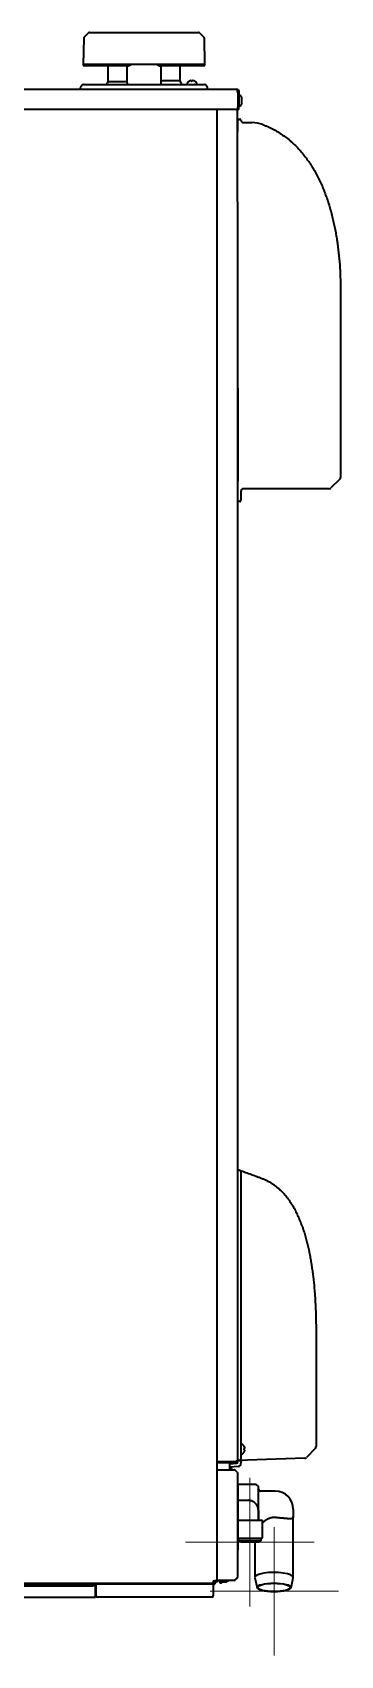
# Model space of a CAD drawing. Extents: x -760 to 4209, y 5795 to 10697.
# Drawn here: x 1361 to 1601, y 7954 to 9217 of the extents above; entities that cross this region are included whole.
import ezdxf

# ---------------------------------------------------------------- set-up
doc = ezdxf.new("R2010")
doc.units = 0
doc.header["$LTSCALE"] = 5
doc.layers.get('0').update_dxf_attribs({"linetype": 'CONTINUOUS', "lineweight": 0})
doc.layers.add('1', color=7, linetype='CONTINUOUS', true_color=0xffffff)

msp = doc.modelspace()

# ---------------------------------------------------------------- linework, layer by layer
at = {"color": 4}
for p, q in [((1530, 8092.1), (1530, 7992.1)), ((1480, 8042.1), (1580, 8042.1))]:
    msp.add_line(p, q, dxfattribs=at)
at = {"color": 6}
for p, q in [((1549, 8053.9), (1549, 7953.9)), ((1499, 8003.9), (1599, 8003.9))]:
    msp.add_line(p, q, dxfattribs=at)
at = {"layer": '1', "color": 7, "linetype": 'Continuous', "lineweight": 35}
for p, q in [((1400.7, 9212.6), (1400.3, 9192)), ((1404.5, 9216.7), (1401, 9213.3)), ((1405.2, 9217), (1490.1, 9217)), ((1494.3, 9213.3), (1490.8, 9216.7)), ((1494.9, 9192), (1494.6, 9212.6)), ((1494.9, 9192), (1400.3, 9192)), ((1400.3, 9192), (1400.3, 9192)), ((1434.8, 9191), (1401.3, 9191)), ((1419.5, 9191), (1419.5, 9178.8)), ((1419.5, 9191), (1419.5, 9178.8)), ((1493.9, 9191), (1460.5, 9191)), ((1475.7, 9179.5), (1475.7, 9191)), ((1475.7, 9179.5), (1475.7, 9191)), ((1494.9, 9192), (1494.9, 9192)), ((521.8, 9172.9), (1519.5, 9172.9)), ((1398.1, 9174.1), (1398.1, 9172.9)), ((1398.1, 9174.1), (1398.1, 9172.9)), ((1399.8, 9176.2), (1398.4, 9174.8)), ((1399.8, 9176.2), (1398.4, 9174.8)), ((1400.5, 9176.5), (1494.7, 9176.5)), ((1400.5, 9176.5), (1494.7, 9176.5)), ((1419.5, 9178.8), (1419.1, 9177.5)), ((1419.5, 9178.8), (1419.1, 9177.5)), ((1419.5, 9178.8), (1434.6, 9178.8)), ((1419.5, 9178.8), (1434.6, 9178.8)), ((1460.7, 9179.5), (1475.7, 9179.5)), ((1460.7, 9179.5), (1475.7, 9179.5)), ((1476.5, 9177.5), (1475.7, 9179.5)), ((1476.5, 9177.5), (1475.7, 9179.5)), ((1480.9, 9177.1), (1480.9, 9176.9)), ((1482.6, 9178.9), (1482.6, 9179)), ((1485, 9176.5), (1488.6, 9176.5)), ((1487.2, 9179), (1487.2, 9179)), ((1488.9, 9176.9), (1488.9, 9177.1)), ((1496.8, 9174.8), (1495.4, 9176.2)), ((1496.8, 9174.8), (1495.4, 9176.2)), ((1497.1, 9172.9), (1497.1, 9174.1)), ((1497.1, 9172.9), (1497.1, 9174.1)), ((1519.5, 9172.9), (1519.7, 9172.9)), ((1519.5, 9172.9), (1519.5, 9172.9)), ((1520.7, 9170.4), (1520.4, 9171.1)), ((1520.7, 9171.1), (1520.7, 9170.4)), ((1520.7, 9170.4), (1520.7, 9159.1)), ((1520.7, 9170.4), (1520.7, 9159.1)), ((1521.5, 9171.1), (1521.5, 9170.4)), ((1521.5, 9170.4), (1521.5, 9159.1)), ((1520.1, 9157.7), (1520.6, 8867.8)), ((1520.7, 9157.1), (1520.7, 9159.1)), ((1522.5, 9167.9), (1521.5, 9167.9)), ((1521.5, 9159.9), (1522.5, 9159.9)), ((1521.5, 9157.1), (1521.5, 9159.1)), ((1523.8, 9161.4), (1523.8, 9166.4)), ((1518.7, 9157.1), (1206.4, 9157.1)), ((1504.3, 9157.1), (1504.3, 8012)), ((1520.6, 9149.1), (1520.6, 9149.4)), ((1520.6, 9149.4), (1522.1, 9149.4)), ((1520.6, 9140.7), (1520.6, 9149.1)), ((1521.5, 9157.1), (1520.7, 9157.1)), ((1522.1, 9149.4), (1522.1, 9149.4)), ((1525.1, 9146.9), (1531.6, 9146.9)), ((1520.6, 9144.1), (1520.5, 9144.1)), ((1520.6, 9140), (1520.6, 9140.7)), ((1600.6, 9018.2), (1600.6, 8870.7)), ((1520.5, 8993.9), (1520.6, 8993.9)), ((1520.6, 8992.9), (1520.5, 8992.9)), ((1520.6, 8990.9), (1520.5, 8990.9)), ((1520.5, 8986.9), (1520.6, 8986.9)), ((1520.5, 8984.9), (1520.5, 8105.9)), ((1520.6, 8984.9), (1520.5, 8984.9)), ((1520.6, 8867.1), (1520.6, 8867.8)), ((1520.6, 8857.4), (1520.6, 8867.1)), ((1600, 8869.3), (1593.1, 8862.5)), ((1520.6, 8852.2), (1520.6, 8857.4)), ((1523.1, 8859.9), (1523.1, 8852.9)), ((1588.9, 8861.9), (1525.1, 8861.9)), ((1591.7, 8861.9), (1588.9, 8861.9)), ((1520.6, 8851.9), (1520.6, 8852.2)), ((1522.1, 8851.9), (1520.6, 8851.9)), ((1520.6, 8332.1), (1522.1, 8331.6)), ((1523.1, 8330.2), (1523.1, 8329.7)), ((1523.1, 8329.7), (1523.1, 8109.6)), ((1581.6, 8204.6), (1581.6, 8117.3)), ((1523.1, 8109.6), (1523.1, 8107.1)), ((1523.7, 8118.5), (1523.5, 8118.5)), ((1523.5, 8110.5), (1523.7, 8110.5)), ((1525.5, 8116.8), (1525.5, 8116.8)), ((1525.5, 8112.2), (1525.5, 8112.2)), ((1581, 8115.2), (1574.1, 8108)), ((1581.6, 8117.3), (1581.6, 8116.5)), ((1504.3, 8104.6), (1506.3, 8104.6)), ((1506.1, 8104.6), (1504.3, 8104.6)), ((1506.3, 8103.8), (1504.3, 8103.8)), ((1504.6, 8098.4), (1517.9, 8098.4)), ((1518, 8104.6), (1506.1, 8104.6)), ((1518, 8104.6), (1506.3, 8104.6)), ((1518, 8103.8), (1506.3, 8103.8)), ((1514.3, 8104.6), (1514.3, 8104.6)), ((1514.3, 8098.4), (1514.3, 8103.8)), ((1514.4, 8103.1), (1519.6, 8103.5)), ((1520.8, 8101.1), (1514.4, 8100.6)), ((1515.7, 8104.6), (1515.7, 8104.6)), ((1517.7, 8104.6), (1517.7, 8104.6)), ((1518, 8104.6), (1518.7, 8104.9)), ((1518.7, 8104.6), (1518, 8104.6)), ((1518.7, 8103.8), (1518, 8103.8)), ((1520.2, 8096.5), (1518.6, 8098.1)), ((1520.2, 8096.5), (1520.3, 8096.4)), ((1520.5, 8105.9), (1520.5, 8105.6)), ((1520.5, 8105.8), (1520.5, 8105.9)), ((1572.7, 8107.4), (1520.6, 8105.6)), ((1520.6, 8104.5), (1520.6, 8105.6)), ((1523.1, 8104.7), (1523.1, 8103.6)), ((1572.8, 8107.4), (1572.7, 8107.4)), ((1520.3, 8096.4), (1520.3, 8014.8)), ((1534.3, 8086.9), (1520.5, 8086.9)), ((1520.6, 8086.7), (1520.6, 8086.2)), ((1520.6, 8086.2), (1520.6, 8080.7)), ((1536.8, 8059.4), (1536.8, 8084.4)), ((1520.6, 8080.7), (1520.6, 8078.2)), ((1520.6, 8078.2), (1520.6, 8068.7)), ((1521.7, 8074.7), (1528.6, 8074.7)), ((1549.8, 8081.9), (1538.3, 8081.9)), ((1520.3, 8068.7), (1520.6, 8068.7)), ((1520.3, 8066.2), (1520.6, 8066.2)), ((1520.6, 8068.7), (1520.6, 8066.2)), ((1520.6, 8066.2), (1520.6, 8056.7)), ((1521.2, 8059.3), (1520.6, 8058.7)), ((1521.2, 8059.3), (1539.8, 8059.3)), ((1536.6, 8066.7), (1536.6, 8059.8)), ((1539.8, 8045.6), (1539.8, 8059.3)), ((1563.8, 8067.9), (1563.8, 8062)), ((1563.8, 8014.7), (1563.8, 8062)), ((1520.6, 8057), (1520.6, 8045.2)), ((1520.6, 8045.2), (1520.3, 8045.2)), ((1539.3, 8045.1), (1520.6, 8045.1)), ((1520.6, 8045.1), (1520.6, 8042.7)), ((1520.6, 8045.1), (1520.6, 8045.1)), ((1520.6, 8042.9), (1523, 8042.9)), ((1520.6, 8042.7), (1520.6, 8036.7)), ((1520.6, 8036.7), (1520.6, 8036.2)), ((1529.8, 8044.6), (1520.8, 8044.6)), ((1520.8, 8044.6), (1520.8, 8043.1)), ((1520.8, 8043.1), (1538.8, 8043.1)), ((1521.3, 8045.1), (1521.3, 8044.6)), ((1523, 8043.1), (1523, 8042.1)), ((1536.6, 8042.1), (1523, 8042.1)), ((1538.8, 8044.6), (1529.8, 8044.6)), ((1533.8, 8042.1), (1533.8, 8014.7)), ((1536.6, 8042.1), (1536.6, 8043.1)), ((1538.3, 8044.6), (1538.3, 8045.1)), ((1538.8, 8043.1), (1538.8, 8044.6)), ((521.7, 8010.2), (1501.4, 8010.2)), ((1501.7, 8009.4), (613.9, 8009.4)), ((613.9, 8008.2), (1407.9, 8008.2)), ((1409.9, 8008.2), (1407.9, 8008.2)), ((1409.9, 8009.4), (1409.9, 8008.2)), ((1409.9, 8008.2), (1409.9, 8007.2)), ((1410.5, 8000.4), (1410.5, 8009.4)), ((1501.4, 8012), (1501.4, 8010.2)), ((1501.4, 8012), (1502.5, 8012)), ((1501.7, 8010.2), (1501.4, 8010.2)), ((1501.5, 8009.4), (1501.5, 8000.4)), ((1504.3, 8012), (1502.5, 8012)), ((1502.7, 8011.2), (1502.7, 8012)), ((1503.5, 8011.2), (1503.5, 8012)), ((1503.5, 8011.4), (1504.9, 8011.4)), ((1504.3, 8012), (1505.3, 8012)), ((1517.9, 8012.4), (1504.6, 8012.4)), ((1504.9, 8011.4), (1504.9, 8012)), ((1512.3, 8012), (1505.3, 8012)), ((1506.9, 8010.6), (1506.9, 8012)), ((1507, 8010.5), (1507.8, 8010.5)), ((1508.3, 8011.2), (1511.8, 8011.2)), ((1511.8, 8011.2), (1512.6, 8012)), ((1512.6, 8012), (1512.6, 8012)), ((1518.6, 8012.7), (1520, 8014.1)), ((1533.9, 8014.4), (1535.6, 8006.7)), ((1562.1, 8006.7), (1563.8, 8014.4)), ((613.9, 7999.4), (1409.9, 7999.4)), ((1409.9, 8001.6), (1409.9, 8007.2)), ((1409.9, 7999.4), (1409.9, 8001.6)), ((1414.5, 7999.4), (1411.5, 7999.4)), ((1497.5, 7999.4), (1414.5, 7999.4)), ((1500.5, 7999.4), (1497.5, 7999.4))]:
    msp.add_line(p, q, dxfattribs=at)
for centre, radius, start, end in [((1401.7, 9212.6), 1, 134.5, 179), ((1405.2, 9216), 1, 90, 134.5), ((1490.1, 9216), 1, 45.5, 90), ((1493.6, 9212.6), 1, 1, 45.5), ((1401.3, 9192), 1, 181, 270), ((1493.9, 9192), 1, 270, 359), ((1399.1, 9174.1), 1, 135, 180), ((1399.1, 9174.1), 1, 135, 180), ((1400.5, 9175.5), 1, 90, 135), ((1400.5, 9175.5), 1, 90, 135), ((1417.7, 9178), 1.5, 270, 340), ((1417.7, 9178), 1.5, 270, 340), ((1477.9, 9178), 1.5, 200, 270), ((1477.9, 9178), 1.5, 200, 270), ((1481.3, 9177.1), 0.4, 150.1988, 180.5), ((1481.3, 9176.9), 0.4, 180.5, 247.1338), ((1485.2, 9174.9), 4.8, 122.0837, 150.1988), ((1485, 9175.2), 3.78, 90.5035, 98.1041), ((1485, 9175.2), 3.78, 82.8959, 90.4965), ((1487.2, 9175.9), 0.6, 90.5, 104.5428), ((1484.8, 9174.9), 4.8, 30.8012, 58.9186), ((1488.5, 9176.9), 0.4, 270.5, 0.5), ((1488.5, 9177.1), 0.4, 0.5, 30.8012), ((1494.7, 9175.5), 1, 45, 90), ((1494.7, 9175.5), 1, 45, 90), ((1496.1, 9174.1), 1, 0, 45), ((1496.1, 9174.1), 1, 0, 45), ((1518.7, 9159.1), 2, 270, 0), ((1522.5, 9166.9), 1, 30, 90), ((1522.5, 9160.9), 1, 270, 330), ((1517.3, 9163.9), 7, 20.8372, 30), ((1517.3, 9163.9), 7, 330, 339.1628), ((1522.1, 9148.4), 1, 9.5941, 90), ((1525.1, 9148.9), 2, 189.5941, 270), ((1531.6, 9122.9), 24, 69.2123, 90), ((1598.6, 8870.7), 2, 315, 0), ((1525.1, 8859.9), 2, 90, 180), ((1591.7, 8863.9), 2, 270, 315), ((1522.1, 8852.9), 1, 270, 0), ((1521.6, 8330.2), 1.5, 0, 69.934), ((1523.5, 8118.1), 0.4, 90, 180), ((1523.5, 8110.9), 0.4, 180, 270), ((1523.7, 8118.1), 0.4, 59.6988, 90), ((1523.7, 8110.9), 0.4, 270, 300.3012), ((1521.4, 8114.3), 4.8, 31.5837, 59.6988), ((1521.4, 8114.7), 4.8, 300.3012, 328.4186), ((1521.8, 8114.5), 3.78, 0.0035, 7.6041), ((1521.8, 8114.5), 3.78, 352.3959, 359.9965), ((1579.6, 8116.5), 2, 316, 0), ((1504.6, 8098.2), 0.25, 90, 180), ((1517.9, 8097.4), 1, 45, 90), ((1519.6, 8104.5), 1, 275, 0), ((1520.6, 8103.6), 2.5, 275, 0), ((1524.1, 8104.7), 1, 92, 180), ((1572.7, 8109.4), 2, 272, 316), ((1520.1, 8086.7), 0.5, 0, 59.9991), ((1534.3, 8084.4), 2.5, 0, 90), ((1520.1, 8080.7), 0.5, 300.0009, 0), ((1520.1, 8078.2), 0.5, 0, 59.9991), ((1521.7, 8075.2), 0.5, 180, 270), ((1538.3, 8083.4), 1.5, 180, 270), ((1549.8, 8067.9), 14, 0, 90), ((1520.1, 8068.7), 0.5, 300.0009, 0), ((1520.1, 8066.2), 0.5, 0, 59.9991), ((1537.1, 8059.8), 0.5, 180, 270), ((1520.1, 8045.2), 0.5, 300.0009, 0), ((1520.1, 8042.7), 0.5, 0, 59.9991), ((1520.1, 8036.2), 0.5, 300.0009, 0), ((1539.3, 8045.6), 0.5, 270, 0), ((1500.5, 8012.5), 2, 298.3605, 345.8281), ((1501.7, 8011.2), 1, 270, 0), ((1501.7, 8011.2), 1.8, 270, 0), ((1504.6, 8012.7), 0.25, 180, 270), ((1507, 8010.6), 0.1, 180, 270), ((1507.8, 8010.7), 0.25, 270, 336.1079), ((1493.8, 8016.9), 15.6, 336.1079, 338.576), ((1512.3, 8014), 2, 270, 306.8705), ((1517.9, 8013.4), 1, 270, 315), ((1409.7, 7999.6), 1, 23.5782, 76.5236), ((1411.5, 8000.4), 1, 180, 270), ((1500.5, 8000.4), 1, 270, 0)]:
    msp.add_arc(centre, radius, start, end, dxfattribs=at)
for centre, major_axis, ratio, start_param, end_param in [((1493.8, 8012.6), (14.7, 0), 0.5, 6.105911, 6.20575), ((1548.8, 8014.7), (15, 0), 0.258819, 0, 3.200203), ((1548.8, 8014.7), (15, 0), 0.258819, 6.224477, 6.283185)]:
    msp.add_ellipse(centre, major_axis=major_axis, ratio=ratio, start_param=start_param, end_param=end_param, dxfattribs=at)
for major_axis in [(13.2, 0), (-12.5, 0)]:
    msp.add_ellipse((1548.8, 8006.9), major_axis=major_axis, ratio=0.258819, dxfattribs=at)
for points, degree in [([(1434.7, 9176.5), (1434.4, 9191)], 1), ([(1460.8, 9191), (1460.6, 9176.5)], 1), ([(1483.9, 9179.5), (1483.9, 9179.5), (1483.8, 9179.4), (1483.6, 9179.4), (1483.4, 9179.3), (1483.3, 9179.3), (1483.1, 9179.2), (1483, 9179.1), (1482.8, 9179), (1482.7, 9179), (1482.6, 9178.9)], 3), ([(1484.4, 9179.5), (1484.4, 9179.5), (1484.4, 9179.5), (1484.3, 9179.5), (1484.2, 9179.5), (1484.1, 9179.5), (1484.1, 9179.5), (1484, 9179.5), (1484, 9179.5), (1483.9, 9179.5)], 3), ([(1485.4, 9179.5), (1485.4, 9179.5), (1485.4, 9179.5), (1485.4, 9179.4), (1485.4, 9179.4), (1485.4, 9179.3), (1485.4, 9179.2), (1485.4, 9179.1), (1485.4, 9179.1), (1485.4, 9179), (1485.4, 9179)], 3), ([(1485.9, 9179.5), (1485.9, 9179.5), (1485.8, 9179.5), (1485.8, 9179.5), (1485.7, 9179.5), (1485.6, 9179.5), (1485.6, 9179.5), (1485.5, 9179.5), (1485.4, 9179.5), (1485.4, 9179.5)], 3), ([(1526.1, 8115.5), (1526, 8115.5), (1526, 8115.6), (1526, 8115.8), (1525.9, 8115.9), (1525.8, 8116.1), (1525.8, 8116.2), (1525.7, 8116.4), (1525.6, 8116.6), (1525.5, 8116.7), (1525.5, 8116.8)], 3), ([(1526.1, 8114), (1526, 8114), (1526, 8114), (1526, 8114), (1525.9, 8114), (1525.8, 8114), (1525.8, 8114), (1525.7, 8114), (1525.6, 8114), (1525.5, 8114), (1525.5, 8114)], 3), ([(1526.1, 8115), (1526.1, 8115), (1526.1, 8115), (1526.1, 8115.1), (1526.1, 8115.2), (1526.1, 8115.2), (1526.1, 8115.3), (1526.1, 8115.4), (1526.1, 8115.4), (1526.1, 8115.5)], 3), ([(1526.1, 8113.5), (1526.1, 8113.5), (1526.1, 8113.5), (1526.1, 8113.6), (1526.1, 8113.7), (1526.1, 8113.8), (1526.1, 8113.8), (1526.1, 8113.9), (1526.1, 8113.9), (1526.1, 8114)], 3), ([(1516.6, 8098.4), (1515.5, 8099.4), (1514.3, 8100.5)], 2), ([(1520.5, 8105.5), (1520.5, 8105.5), (1520.5, 8105.6), (1520.5, 8105.6)], 3)]:
    msp.add_open_spline(points, degree=degree, dxfattribs=at)
for points, knots in [([(1434.8, 9191), (1434.8, 9191), (1434.8, 9191), (1434.8, 9191), (1434.8, 9191), (1434.8, 9191), (1434.9, 9191), (1434.9, 9191), (1434.9, 9191), (1434.9, 9191), (1434.9, 9191), (1434.9, 9191), (1434.9, 9191), (1435, 9191), (1435, 9191), (1435, 9191), (1435, 9191), (1435, 9191), (1435, 9191), (1435.1, 9191), (1435.1, 9191), (1435.1, 9191), (1435.1, 9191), (1435.1, 9191), (1435.2, 9191.1), (1435.2, 9191.1), (1435.2, 9191.1), (1435.2, 9191.1), (1435.2, 9191.1), (1435.3, 9191.1), (1435.3, 9191.1), (1435.3, 9191.1), (1435.3, 9191.1), (1435.3, 9191.1), (1435.4, 9191.1), (1435.4, 9191.1), (1435.4, 9191.1), (1435.4, 9191.1), (1435.4, 9191.1), (1435.5, 9191.1), (1435.5, 9191.1), (1435.5, 9191.1), (1435.5, 9191.2), (1435.6, 9191.2), (1435.6, 9191.2), (1435.6, 9191.2), (1435.6, 9191.2), (1435.6, 9191.2), (1435.7, 9191.2), (1435.7, 9191.2), (1435.7, 9191.2), (1435.7, 9191.2), (1435.8, 9191.2), (1435.8, 9191.3), (1435.8, 9191.3), (1435.8, 9191.3), (1435.9, 9191.3), (1435.9, 9191.3), (1435.9, 9191.3), (1436, 9191.3), (1436, 9191.3), (1436, 9191.3), (1436, 9191.3), (1436.1, 9191.4), (1436.1, 9191.4), (1436.1, 9191.4), (1436.2, 9191.4), (1436.2, 9191.4), (1436.2, 9191.4), (1436.3, 9191.4), (1436.3, 9191.5), (1436.4, 9191.5), (1436.4, 9191.5), (1436.4, 9191.5), (1436.5, 9191.5), (1436.5, 9191.5), (1436.6, 9191.6), (1436.6, 9191.6), (1436.7, 9191.6), (1436.7, 9191.6), (1436.8, 9191.6), (1436.8, 9191.7), (1436.9, 9191.7), (1436.9, 9191.7), (1437, 9191.7), (1437, 9191.8), (1437.1, 9191.8), (1437.1, 9191.8), (1437.2, 9191.8), (1437.2, 9191.9), (1437.3, 9191.9), (1437.4, 9191.9), (1437.4, 9191.9), (1437.5, 9192), (1437.5, 9192), (1437.6, 9192)], [0, 0, 0, 0, 0.00651, 0.01307, 0.019681, 0.026343, 0.033056, 0.03982, 0.046635, 0.053501, 0.060419, 0.067389, 0.07441, 0.081484, 0.088609, 0.095787, 0.103017, 0.1103, 0.117636, 0.125024, 0.132465, 0.139959, 0.147506, 0.155106, 0.16276, 0.170467, 0.178228, 0.186042, 0.193911, 0.201833, 0.209809, 0.217839, 0.225924, 0.234062, 0.242255, 0.250503, 0.258805, 0.267162, 0.275573, 0.28404, 0.292561, 0.301137, 0.309768, 0.318455, 0.327197, 0.335993, 0.344846, 0.353753, 0.362716, 0.371735, 0.38081, 0.38994, 0.399125, 0.408367, 0.417664, 0.42659, 0.435804, 0.445304, 0.455092, 0.465168, 0.475531, 0.486183, 0.497122, 0.50835, 0.519867, 0.531672, 0.543766, 0.556149, 0.568821, 0.581782, 0.595033, 0.608573, 0.622403, 0.636523, 0.650932, 0.665631, 0.68062, 0.695899, 0.711469, 0.727328, 0.743477, 0.759916, 0.776646, 0.793665, 0.810975, 0.828574, 0.846463, 0.864642, 0.883111, 0.90187, 0.920918, 0.940255, 0.959881, 0.979796, 1, 1, 1, 1]), ([(1437.6, 9192), (1437.5, 9192), (1437.5, 9192), (1437.5, 9192), (1437.5, 9191.9), (1437.4, 9191.9), (1437.4, 9191.9), (1437.4, 9191.9), (1437.4, 9191.9), (1437.3, 9191.9), (1437.3, 9191.8), (1437.3, 9191.8), (1437.2, 9191.8), (1437.2, 9191.8), (1437.2, 9191.8), (1437.2, 9191.8), (1437.1, 9191.7), (1437.1, 9191.7), (1437.1, 9191.7), (1437.1, 9191.7), (1437, 9191.7), (1437, 9191.7), (1437, 9191.7), (1437, 9191.6), (1436.9, 9191.6), (1436.9, 9191.6), (1436.9, 9191.6), (1436.9, 9191.6), (1436.8, 9191.6), (1436.8, 9191.6), (1436.8, 9191.5), (1436.8, 9191.5), (1436.7, 9191.5), (1436.7, 9191.5), (1436.7, 9191.5), (1436.7, 9191.5), (1436.6, 9191.5), (1436.6, 9191.5), (1436.6, 9191.4), (1436.6, 9191.4), (1436.6, 9191.4), (1436.5, 9191.4), (1436.5, 9191.4), (1436.5, 9191.4), (1436.5, 9191.4), (1436.5, 9191.4), (1436.4, 9191.3), (1436.4, 9191.3), (1436.4, 9191.3), (1436.4, 9191.3), (1436.4, 9191.3), (1436.3, 9191.3), (1436.3, 9191.3), (1436.3, 9191.3), (1436.3, 9191.3), (1436.3, 9191.3), (1436.2, 9191.2), (1436.2, 9191.2), (1436.2, 9191.2), (1436.2, 9191.2), (1436.2, 9191.2), (1436.2, 9191.2), (1436.1, 9191.2), (1436.1, 9191.2), (1436.1, 9191.2), (1436.1, 9191.2), (1436.1, 9191.2), (1436.1, 9191.1), (1436, 9191.1), (1436, 9191.1), (1436, 9191.1), (1436, 9191.1), (1436, 9191.1), (1436, 9191.1), (1435.9, 9191.1), (1435.9, 9191.1), (1435.9, 9191), (1435.8, 9191), (1435.6, 9190.9), (1435.5, 9190.9), (1435.4, 9190.9), (1435.4, 9190.8), (1435.4, 9190.8), (1435.3, 9190.8), (1435.3, 9190.8), (1435.3, 9190.8), (1435.2, 9190.8), (1435.2, 9190.8), (1435.2, 9190.8), (1435.2, 9190.8), (1435.1, 9190.8), (1435.1, 9190.8), (1435.1, 9190.8), (1435, 9190.8), (1435, 9190.8), (1435, 9190.8), (1435, 9190.8)], [0, 0, 0, 0, 0.009824, 0.019593, 0.029307, 0.038966, 0.04857, 0.058119, 0.067613, 0.077053, 0.086437, 0.095767, 0.105042, 0.114262, 0.123427, 0.132537, 0.141593, 0.150594, 0.15954, 0.168431, 0.177267, 0.186049, 0.194776, 0.203448, 0.212066, 0.220629, 0.229137, 0.237591, 0.24599, 0.254335, 0.262624, 0.27086, 0.27904, 0.287167, 0.295238, 0.303256, 0.311218, 0.319127, 0.326981, 0.33478, 0.342525, 0.350216, 0.357852, 0.365434, 0.372962, 0.380435, 0.387854, 0.395219, 0.40253, 0.409787, 0.416989, 0.424137, 0.431232, 0.438272, 0.445258, 0.45219, 0.459068, 0.465892, 0.472662, 0.479379, 0.486041, 0.49265, 0.499205, 0.505706, 0.512153, 0.518547, 0.524887, 0.531174, 0.537407, 0.543586, 0.549712, 0.555785, 0.561804, 0.56777, 0.573683, 0.579542, 0.585348, 0.641474, 0.6948, 0.745383, 0.793286, 0.807889, 0.822363, 0.836709, 0.85093, 0.865031, 0.879012, 0.892877, 0.90663, 0.920272, 0.933808, 0.94724, 0.960572, 0.973807, 0.986949, 1, 1, 1, 1]), ([(1460.3, 9190.8), (1460.3, 9190.8), (1460.2, 9190.8), (1460.2, 9190.8), (1460.2, 9190.8), (1460.2, 9190.8), (1460.2, 9190.8), (1460.2, 9190.8), (1460.2, 9190.8), (1460.2, 9190.8), (1460.1, 9190.8), (1460.1, 9190.8), (1460.1, 9190.8), (1460.1, 9190.8), (1460.1, 9190.8), (1460.1, 9190.8), (1460.1, 9190.8), (1460, 9190.8), (1460, 9190.8), (1460, 9190.8), (1460, 9190.8), (1460, 9190.8), (1460, 9190.8), (1460, 9190.8), (1459.9, 9190.8), (1459.9, 9190.8), (1459.9, 9190.8), (1459.9, 9190.8), (1459.9, 9190.8), (1459.9, 9190.8), (1459.8, 9190.9), (1459.7, 9190.9), (1459.6, 9190.9), (1459.5, 9191), (1459.4, 9191.1), (1459.2, 9191.1), (1459.1, 9191.2), (1459, 9191.2), (1458.9, 9191.3), (1458.8, 9191.4), (1458.7, 9191.4), (1458.6, 9191.5), (1458.6, 9191.5), (1458.5, 9191.5), (1458.5, 9191.5), (1458.4, 9191.6), (1458.4, 9191.6), (1458.3, 9191.6), (1458.3, 9191.7), (1458.2, 9191.7), (1458.2, 9191.7), (1458.1, 9191.8), (1458.1, 9191.8), (1458, 9191.8), (1457.9, 9191.8), (1457.9, 9191.9), (1457.8, 9191.9), (1457.8, 9191.9), (1457.7, 9192), (1457.7, 9192)], [0, 0, 0, 0, 0.006738, 0.013499, 0.020284, 0.027094, 0.033929, 0.04079, 0.047676, 0.05459, 0.06153, 0.068497, 0.075493, 0.082517, 0.089569, 0.096651, 0.103762, 0.110903, 0.118075, 0.125278, 0.132512, 0.139777, 0.147075, 0.154405, 0.161768, 0.169164, 0.176594, 0.184057, 0.191555, 0.199088, 0.206656, 0.254567, 0.305162, 0.358506, 0.414655, 0.457585, 0.501321, 0.545878, 0.578226, 0.612681, 0.649245, 0.687919, 0.704392, 0.721099, 0.738041, 0.755219, 0.772632, 0.79028, 0.808165, 0.826285, 0.844641, 0.863233, 0.882062, 0.901126, 0.920428, 0.939966, 0.95974, 0.979752, 1, 1, 1, 1]), ([(1457.7, 9192), (1457.7, 9192), (1457.7, 9192), (1457.8, 9192), (1457.8, 9191.9), (1457.9, 9191.9), (1457.9, 9191.9), (1457.9, 9191.9), (1458, 9191.9), (1458, 9191.9), (1458, 9191.8), (1458.1, 9191.8), (1458.1, 9191.8), (1458.1, 9191.8), (1458.2, 9191.8), (1458.2, 9191.8), (1458.2, 9191.8), (1458.3, 9191.7), (1458.3, 9191.7), (1458.3, 9191.7), (1458.4, 9191.7), (1458.4, 9191.7), (1458.4, 9191.7), (1458.4, 9191.7), (1458.5, 9191.7), (1458.5, 9191.6), (1458.5, 9191.6), (1458.6, 9191.6), (1458.6, 9191.6), (1458.6, 9191.6), (1458.6, 9191.6), (1458.7, 9191.6), (1458.7, 9191.6), (1458.7, 9191.5), (1458.7, 9191.5), (1458.8, 9191.5), (1458.8, 9191.5), (1458.8, 9191.5), (1458.9, 9191.5), (1458.9, 9191.5), (1458.9, 9191.5), (1458.9, 9191.5), (1458.9, 9191.5), (1459, 9191.4), (1459, 9191.4), (1459, 9191.4), (1459, 9191.4), (1459.1, 9191.4), (1459.1, 9191.4), (1459.1, 9191.4), (1459.1, 9191.4), (1459.1, 9191.4), (1459.2, 9191.4), (1459.2, 9191.4), (1459.2, 9191.3), (1459.2, 9191.3), (1459.3, 9191.3), (1459.3, 9191.3), (1459.3, 9191.3), (1459.3, 9191.3), (1459.3, 9191.3), (1459.3, 9191.3), (1459.4, 9191.3), (1459.4, 9191.3), (1459.4, 9191.3), (1459.4, 9191.3), (1459.4, 9191.3), (1459.5, 9191.3), (1459.5, 9191.2), (1459.6, 9191.2), (1459.6, 9191.2), (1459.7, 9191.2), (1459.7, 9191.2), (1459.7, 9191.2), (1459.8, 9191.1), (1459.8, 9191.1), (1459.9, 9191.1), (1459.9, 9191.1), (1460, 9191.1), (1460, 9191.1), (1460, 9191.1), (1460.1, 9191.1), (1460.1, 9191), (1460.2, 9191), (1460.2, 9191), (1460.2, 9191), (1460.3, 9191), (1460.3, 9191), (1460.3, 9191), (1460.4, 9191), (1460.4, 9191), (1460.4, 9191), (1460.4, 9191), (1460.5, 9191), (1460.5, 9191)], [0, 0, 0, 0, 0.011672, 0.023259, 0.03476, 0.046176, 0.057505, 0.068749, 0.079908, 0.09098, 0.101967, 0.112867, 0.123682, 0.134411, 0.145054, 0.155611, 0.166082, 0.176467, 0.186766, 0.196979, 0.207106, 0.217146, 0.227101, 0.23697, 0.246752, 0.256449, 0.266059, 0.275583, 0.285021, 0.294373, 0.303639, 0.312819, 0.321912, 0.33092, 0.339841, 0.348677, 0.357426, 0.36609, 0.374667, 0.383158, 0.391564, 0.399883, 0.408116, 0.416263, 0.424325, 0.4323, 0.44019, 0.447994, 0.455712, 0.463344, 0.47089, 0.478351, 0.485726, 0.493015, 0.500218, 0.507336, 0.514368, 0.521315, 0.528176, 0.534951, 0.541641, 0.548246, 0.554765, 0.561199, 0.567547, 0.573811, 0.579988, 0.586081, 0.604999, 0.623671, 0.642098, 0.660281, 0.67822, 0.695916, 0.713369, 0.73058, 0.74755, 0.76428, 0.780769, 0.79702, 0.813033, 0.828809, 0.844349, 0.859653, 0.874723, 0.88956, 0.904165, 0.918538, 0.932682, 0.946598, 0.960286, 0.973748, 0.986986, 1, 1, 1, 1]), ([(1484.4, 9178.9), (1484.4, 9179.1), (1484.4, 9179.2), (1484.4, 9179.3), (1484.4, 9179.4), (1484.4, 9179.4), (1484.4, 9179.5), (1484.4, 9179.5)], [0, 0, 0, 0, 0.5, 0.5, 0.75, 0.75, 1, 1, 1, 1]), ([(1487.2, 9179), (1487, 9179.1), (1486.8, 9179.2), (1486.5, 9179.3), (1486.4, 9179.4), (1486.2, 9179.4), (1486, 9179.5), (1485.9, 9179.5)], [0, 0, 0, 0, 0.5, 0.5, 0.75, 0.75, 1, 1, 1, 1]), ([(1519.5, 9172.9), (1519.6, 9172.9), (1519.7, 9172.8), (1519.8, 9172.6), (1519.9, 9172.5), (1520, 9172.2), (1520.1, 9172), (1520.2, 9171.5), (1520.3, 9171.3), (1520.4, 9171.1)], [0, 0, 0, 0, 0.25, 0.25, 0.5, 0.5, 0.75, 0.75, 1, 1, 1, 1]), ([(1519.7, 9172.9), (1519.7, 9172.9), (1519.7, 9172.9), (1519.8, 9172.9), (1519.8, 9172.9), (1519.8, 9172.9), (1519.8, 9172.9), (1519.8, 9172.9), (1519.8, 9172.9), (1519.8, 9172.9), (1519.8, 9172.9), (1519.8, 9172.9), (1519.9, 9172.9), (1519.9, 9172.9), (1519.9, 9172.9), (1519.9, 9172.9), (1519.9, 9172.9)], [0, 0, 0, 0, 0.073473, 0.146486, 0.219075, 0.291275, 0.363122, 0.434652, 0.505902, 0.57691, 0.647713, 0.71835, 0.788858, 0.859277, 0.929644, 1, 1, 1, 1]), ([(1519.8, 9172.1), (1519.9, 9172.1), (1520.1, 9172.1), (1520.3, 9171.9), (1520.4, 9171.9), (1520.6, 9171.7), (1520.6, 9171.6), (1520.7, 9171.3), (1520.7, 9171.2), (1520.7, 9171.1)], [0, 0, 0, 0, 0.25, 0.25, 0.5, 0.5, 0.75, 0.75, 1, 1, 1, 1]), ([(1519.9, 9172.9), (1520, 9172.9), (1520.1, 9172.9), (1520.3, 9172.8), (1520.4, 9172.8), (1520.6, 9172.7), (1520.7, 9172.6), (1520.9, 9172.5), (1521, 9172.4), (1521.1, 9172.2), (1521.2, 9172.1), (1521.3, 9172), (1521.4, 9171.9), (1521.5, 9171.7), (1521.5, 9171.5), (1521.5, 9171.3), (1521.5, 9171.2), (1521.5, 9171.1)], [0, 0, 0, 0, 0.125, 0.125, 0.25, 0.25, 0.375, 0.375, 0.5, 0.5, 0.625, 0.625, 0.75, 0.75, 0.875, 0.875, 1, 1, 1, 1]), ([(1540.1, 9145.3), (1540.5, 9145.2), (1540.8, 9145.1), (1541.6, 9144.8), (1541.9, 9144.6), (1542.5, 9144.4), (1542.7, 9144.3), (1543, 9144.2), (1543.4, 9144), (1543.7, 9143.9), (1544.1, 9143.7), (1544.3, 9143.6), (1545.2, 9143.2), (1545.9, 9142.9), (1547.3, 9142.2), (1547.9, 9141.8), (1550, 9140.7), (1551.3, 9139.9), (1554, 9138.3), (1555.2, 9137.4), (1557.7, 9135.6), (1559, 9134.7), (1560.8, 9133.2), (1561.4, 9132.7), (1562.3, 9131.9), (1562.6, 9131.7), (1563, 9131.3), (1563.1, 9131.1), (1563.4, 9130.9), (1564.7, 9129.7), (1566, 9128.5), (1568.1, 9126.2), (1569.1, 9125.1), (1571.2, 9122.7), (1572.1, 9121.5), (1574, 9119), (1574.9, 9117.8), (1576.3, 9115.8), (1576.9, 9114.9), (1577.6, 9113.7), (1578, 9113.2), (1578.2, 9112.9), (1578.3, 9112.7), (1579.2, 9111.2), (1580, 9109.9), (1581.5, 9107.2), (1582.2, 9105.8), (1583.7, 9103), (1584.3, 9101.6), (1585.6, 9098.8), (1586.3, 9097.4), (1587.2, 9095.2), (1587.6, 9094.1), (1588, 9093), (1588.3, 9092.3), (1588.4, 9091.9), (1589.1, 9090.1), (1589.7, 9088.6), (1590.7, 9085.7), (1591.1, 9084.2), (1592.1, 9081.2), (1592.5, 9079.8), (1593.3, 9076.8), (1593.7, 9075.3), (1594.5, 9072.2), (1594.8, 9070.7), (1595.5, 9067.7), (1596.2, 9064.7), (1597, 9060.1), (1597.5, 9057), (1597.8, 9055.1), (1597.9, 9054.7), (1598, 9053.9), (1598.1, 9053.5), (1598.2, 9052.4), (1598.3, 9051.6), (1598.6, 9049.3), (1599, 9046.2), (1599.3, 9043.1), (1599.6, 9040), (1599.8, 9038.5), (1600, 9035.4), (1600.1, 9033.8), (1600.3, 9030.7), (1600.3, 9029.1), (1600.4, 9026), (1600.5, 9024.5), (1600.5, 9021.4), (1600.6, 9019.8), (1600.6, 9018.2)], [0, 0, 0, 0, 0.007812, 0.007812, 0.015625, 0.015625, 0.019531, 0.019531, 0.023438, 0.027344, 0.027344, 0.03125, 0.03125, 0.046875, 0.046875, 0.0625, 0.0625, 0.09375, 0.09375, 0.125, 0.125, 0.15625, 0.15625, 0.171875, 0.171875, 0.179687, 0.179687, 0.183594, 0.183594, 0.1875, 0.21875, 0.21875, 0.25, 0.25, 0.28125, 0.28125, 0.3125, 0.3125, 0.328125, 0.335937, 0.339844, 0.339844, 0.34375, 0.34375, 0.375, 0.375, 0.40625, 0.40625, 0.4375, 0.4375, 0.46875, 0.46875, 0.484375, 0.492187, 0.492187, 0.5, 0.5, 0.53125, 0.53125, 0.5625, 0.5625, 0.59375, 0.59375, 0.625, 0.625, 0.65625, 0.65625, 0.6875, 0.71875, 0.75, 0.75, 0.757813, 0.757813, 0.765625, 0.765625, 0.78125, 0.78125, 0.8125, 0.84375, 0.84375, 0.875, 0.875, 0.90625, 0.90625, 0.9375, 0.9375, 0.96875, 0.96875, 1, 1, 1, 1]), ([(1522.1, 8331.6), (1525.2, 8330.5), (1529.8, 8328.8), (1534.5, 8327.1), (1536.2, 8326.4), (1536.4, 8326.3), (1536.7, 8326.3), (1536.7, 8326.2), (1536.8, 8326.2), (1536.9, 8326.2), (1537.1, 8326.1), (1537.6, 8325.9), (1538, 8325.8), (1538.7, 8325.5), (1539.1, 8325.4), (1539.9, 8325.1), (1540.3, 8324.9), (1540.7, 8324.8)], [0, 0, 0, 0, 0.5, 0.75, 0.75, 0.78125, 0.78125, 0.789063, 0.789063, 0.796875, 0.8125, 0.8125, 0.875, 0.875, 0.9375, 0.9375, 1, 1, 1, 1]), ([(1540.7, 8324.8), (1542, 8324.2), (1543.2, 8323.6), (1545.1, 8322.6), (1545.7, 8322.3), (1546.4, 8321.8), (1546.6, 8321.7), (1546.9, 8321.5), (1547.3, 8321.2), (1547.8, 8320.9), (1548.6, 8320.3), (1549.2, 8319.9), (1550.3, 8319.1), (1550.9, 8318.6), (1551.9, 8317.7), (1552.5, 8317.3), (1553.5, 8316.3), (1554, 8315.9), (1555.5, 8314.4), (1556.4, 8313.4), (1557.8, 8311.8), (1558.2, 8311.2), (1558.7, 8310.5), (1558.9, 8310.4), (1559.1, 8310.1), (1559.4, 8309.7), (1559.7, 8309.3), (1560.7, 8307.9), (1561.5, 8306.7), (1563, 8304.4), (1563.7, 8303.2), (1564.7, 8301.4), (1565.1, 8300.8), (1565.7, 8299.5), (1566, 8298.9), (1566.9, 8297.1), (1567.5, 8295.8), (1568.6, 8293.3), (1569.1, 8292), (1570.2, 8289.4), (1570.6, 8288.1), (1571.2, 8286.6), (1571.2, 8286.4), (1571.3, 8286.1), (1571.4, 8285.9), (1571.5, 8285.4), (1571.9, 8284.4), (1572.2, 8283.5), (1572.8, 8281.5), (1573.2, 8280.1), (1573.9, 8277.4), (1574.3, 8276.1), (1575, 8273.4), (1575.3, 8272.1), (1575.9, 8269.4), (1576.2, 8268), (1576.7, 8265.3), (1577, 8264), (1577.4, 8261.2), (1577.7, 8259.9), (1578.1, 8257.1), (1578.3, 8255.8), (1578.7, 8253), (1578.9, 8251.7), (1579.2, 8248.9), (1579.4, 8247.6), (1579.8, 8243.4), (1580.1, 8240.7), (1580.4, 8236.5), (1580.5, 8235.1), (1580.7, 8233.1), (1580.7, 8232.4), (1580.8, 8231), (1580.9, 8228.9), (1581, 8226.8), (1581.2, 8224), (1581.2, 8222.7), (1581.4, 8218.5), (1581.4, 8215.7), (1581.5, 8210.2), (1581.6, 8207.4), (1581.6, 8204.6)], [0, 0, 0, 0, 0.03125, 0.03125, 0.046875, 0.046875, 0.050781, 0.050781, 0.054688, 0.0625, 0.0625, 0.078125, 0.078125, 0.09375, 0.09375, 0.109375, 0.109375, 0.125, 0.125, 0.15625, 0.15625, 0.171875, 0.171875, 0.175781, 0.175781, 0.179688, 0.1875, 0.1875, 0.21875, 0.21875, 0.25, 0.25, 0.265625, 0.265625, 0.28125, 0.28125, 0.3125, 0.3125, 0.34375, 0.34375, 0.375, 0.375, 0.378906, 0.378906, 0.382813, 0.382813, 0.390625, 0.40625, 0.40625, 0.4375, 0.4375, 0.46875, 0.46875, 0.5, 0.5, 0.53125, 0.53125, 0.5625, 0.5625, 0.59375, 0.59375, 0.625, 0.625, 0.65625, 0.65625, 0.6875, 0.6875, 0.75, 0.75, 0.78125, 0.78125, 0.796875, 0.796875, 0.8125, 0.84375, 0.84375, 0.875, 0.875, 0.9375, 0.9375, 1, 1, 1, 1]), ([(1525.5, 8115), (1525.6, 8115), (1525.7, 8115), (1525.9, 8115), (1525.9, 8115), (1526, 8115), (1526, 8115), (1526.1, 8115)], [0, 0, 0, 0, 0.5, 0.5, 0.75, 0.75, 1, 1, 1, 1]), ([(1525.5, 8112.2), (1525.6, 8112.4), (1525.7, 8112.6), (1525.9, 8112.9), (1525.9, 8113), (1526, 8113.2), (1526, 8113.3), (1526.1, 8113.5)], [0, 0, 0, 0, 0.5, 0.5, 0.75, 0.75, 1, 1, 1, 1]), ([(1504.3, 8098.4), (1504.4, 8098.4), (1504.4, 8098.4), (1504.4, 8098.4), (1504.4, 8098.4), (1504.5, 8098.4), (1504.5, 8098.4), (1504.5, 8098.4), (1504.6, 8098.4), (1504.6, 8098.4), (1504.6, 8098.4), (1504.6, 8098.4)], [0, 0, 0, 0, 0.196505, 0.196505, 0.397379, 0.397379, 0.598252, 0.799126, 0.899563, 0.899563, 1, 1, 1, 1]), ([(1518.7, 8104.9), (1518.8, 8105), (1519, 8105), (1519.2, 8105.1), (1519.3, 8105.1), (1519.5, 8105.2), (1519.6, 8105.2), (1519.8, 8105.3), (1519.9, 8105.3), (1520, 8105.4), (1520.1, 8105.5), (1520.2, 8105.5), (1520.3, 8105.6), (1520.4, 8105.6), (1520.4, 8105.7), (1520.5, 8105.8), (1520.5, 8105.8), (1520.5, 8105.8)], [0, 0, 0, 0, 0.125, 0.125, 0.25, 0.25, 0.375, 0.375, 0.5, 0.5, 0.625, 0.625, 0.75, 0.75, 0.875, 0.875, 1, 1, 1, 1]), ([(1518.7, 8104.6), (1518.8, 8104.6), (1518.9, 8104.6), (1519, 8104.6), (1519, 8104.6), (1519.2, 8104.7), (1519.2, 8104.7), (1519.3, 8104.8), (1519.4, 8104.8), (1519.5, 8104.9), (1519.5, 8105), (1519.6, 8105.1), (1519.6, 8105.1), (1519.7, 8105.2), (1519.7, 8105.3), (1519.7, 8105.4), (1519.7, 8105.5), (1519.7, 8105.3)], [0, 0, 0, 0, 0.125, 0.125, 0.25, 0.25, 0.375, 0.375, 0.5, 0.5, 0.625, 0.625, 0.75, 0.75, 0.875, 0.875, 1, 1, 1, 1]), ([(1518.7, 8103.8), (1519, 8103.8), (1519.2, 8103.8), (1519.6, 8104), (1519.8, 8104.1), (1520.1, 8104.4), (1520.3, 8104.6), (1520.5, 8105), (1520.5, 8105.2), (1520.5, 8105.5)], [0, 0, 0, 0, 0.25, 0.25, 0.5, 0.5, 0.75, 0.75, 1, 1, 1, 1]), ([(1521.6, 8105.6), (1521.7, 8105.6), (1521.8, 8105.7), (1521.9, 8105.7), (1522, 8105.7), (1522.1, 8105.7), (1522.1, 8105.7), (1522.3, 8105.8), (1522.3, 8105.9), (1522.5, 8105.9), (1522.5, 8106), (1522.6, 8106), (1522.6, 8106.1), (1522.7, 8106.2), (1522.8, 8106.2), (1522.8, 8106.3), (1522.8, 8106.4), (1522.9, 8106.4), (1522.9, 8106.4), (1522.9, 8106.5), (1522.9, 8106.5), (1523, 8106.7), (1523, 8106.8), (1523, 8106.9), (1523, 8106.9), (1523.1, 8107), (1523.1, 8107.1), (1523.1, 8107.1), (1523.1, 8107.1), (1523.1, 8107.1), (1523.1, 8107.1), (1523.1, 8107.1), (1523.1, 8107.1), (1523.1, 8107.1)], [0, 0, 0, 0, 0.125, 0.125, 0.1875, 0.1875, 0.25, 0.25, 0.375, 0.375, 0.4375, 0.4375, 0.5, 0.5, 0.625, 0.625, 0.65625, 0.65625, 0.6875, 0.6875, 0.75, 0.75, 0.875, 0.875, 0.9375, 0.9375, 0.96875, 0.984375, 0.988281, 0.988281, 0.992188, 0.992188, 1, 1, 1, 1]), ([(1536.6, 8066.7), (1536.6, 8066.9), (1536.6, 8067.1), (1536.6, 8067.5), (1536.6, 8067.7), (1536.5, 8068.1), (1536.5, 8068.3), (1536.4, 8068.7), (1536.3, 8068.9), (1536.2, 8069.3), (1536.1, 8069.5), (1535.9, 8070), (1535.9, 8070.2), (1535.7, 8070.6), (1535.5, 8070.7), (1535.3, 8071.1), (1535.2, 8071.3), (1534.9, 8071.7), (1534.8, 8071.9), (1534.5, 8072.2), (1534.3, 8072.4), (1534, 8072.7), (1533.8, 8072.8), (1533.4, 8073.1), (1533.2, 8073.2), (1532.9, 8073.5), (1532.7, 8073.6), (1532.3, 8073.8), (1532.1, 8073.9), (1531.7, 8074.1), (1531.5, 8074.2), (1531.1, 8074.3), (1530.9, 8074.4), (1530.7, 8074.4)], [0, 0, 0, 0, 0.0625, 0.0625, 0.125, 0.125, 0.1875, 0.1875, 0.25, 0.25, 0.3125, 0.3125, 0.375, 0.375, 0.4375, 0.4375, 0.5, 0.5, 0.5625, 0.5625, 0.625, 0.625, 0.6875, 0.6875, 0.75, 0.75, 0.8125, 0.8125, 0.875, 0.875, 0.9375, 0.9375, 1, 1, 1, 1]), ([(1549.8, 8061.3), (1549.8, 8061.3), (1549.7, 8061.4), (1549.6, 8061.4), (1549.5, 8061.4), (1549.3, 8061.4), (1549.1, 8061.4), (1548.7, 8061.4), (1548.4, 8061.4), (1547.9, 8061.4), (1547.6, 8061.3), (1547.3, 8061.3), (1547.2, 8061.2), (1547.1, 8061.2), (1546.9, 8061.2), (1546.6, 8061.1), (1546.2, 8061), (1546, 8060.9), (1545.5, 8060.7), (1545.2, 8060.6), (1544.7, 8060.4), (1544.5, 8060.3), (1544, 8060.1), (1543.7, 8059.9), (1543.4, 8059.7), (1543.2, 8059.7), (1543, 8059.5), (1542.9, 8059.5), (1542.5, 8059.2), (1542.3, 8059.1), (1541.9, 8058.8), (1541.6, 8058.6), (1541.2, 8058.3), (1541, 8058.2), (1540.4, 8057.7), (1540.1, 8057.5), (1539.7, 8057.2)], [0, 0, 0, 0, 0.018282, 0.018282, 0.036564, 0.036564, 0.073129, 0.073129, 0.146258, 0.146258, 0.219386, 0.219386, 0.237669, 0.237669, 0.255951, 0.292515, 0.292515, 0.365644, 0.365644, 0.438773, 0.438773, 0.511902, 0.511902, 0.585031, 0.585031, 0.621595, 0.621595, 0.658159, 0.658159, 0.731288, 0.731288, 0.804417, 0.804417, 0.877546, 0.877546, 1, 1, 1, 1]), ([(1563.4, 8060.8), (1563.4, 8060.8), (1563.4, 8060.8), (1563.3, 8060.7), (1563.2, 8060.7), (1563.1, 8060.6), (1562.9, 8060.5), (1562.5, 8060.4), (1561.9, 8060.4), (1561.2, 8060.4), (1560.3, 8060.4), (1559.3, 8060.4), (1558.1, 8060.5), (1557, 8060.6), (1556, 8060.7), (1555.3, 8060.7), (1554.6, 8060.8), (1553.9, 8060.9), (1553.3, 8060.9), (1552.9, 8061), (1552.4, 8061), (1552, 8061.1), (1551.7, 8061.1), (1551.5, 8061.1), (1551.3, 8061.2), (1551.1, 8061.2), (1550.9, 8061.2), (1550.7, 8061.2), (1550.6, 8061.2), (1550.4, 8061.3), (1550.3, 8061.3), (1550.2, 8061.3), (1550, 8061.3), (1549.9, 8061.3), (1549.9, 8061.3), (1549.8, 8061.3)], [0, 0, 0, 0, 0.003951, 0.026612, 0.049822, 0.073582, 0.097892, 0.163989, 0.232617, 0.303788, 0.377509, 0.45869, 0.540912, 0.624176, 0.666281, 0.708344, 0.750363, 0.792335, 0.817804, 0.842917, 0.867675, 0.89208, 0.903554, 0.9145, 0.924917, 0.934806, 0.944165, 0.952996, 0.961297, 0.96907, 0.976313, 0.983028, 0.989214, 0.994871, 1, 1, 1, 1]), ([(1563.8, 8062), (1563.8, 8062), (1563.8, 8062), (1563.8, 8061.9), (1563.8, 8061.9), (1563.8, 8061.9), (1563.8, 8061.8), (1563.8, 8061.8), (1563.8, 8061.8), (1563.8, 8061.8), (1563.8, 8061.7), (1563.8, 8061.7), (1563.8, 8061.7), (1563.8, 8061.6), (1563.8, 8061.6), (1563.8, 8061.5), (1563.8, 8061.5), (1563.8, 8061.5), (1563.8, 8061.4), (1563.8, 8061.4), (1563.8, 8061.3), (1563.7, 8061.2), (1563.7, 8061.1), (1563.6, 8061), (1563.6, 8061), (1563.5, 8060.9), (1563.5, 8060.8), (1563.4, 8060.8)], [0, 0, 0, 0, 0.019284, 0.038204, 0.056739, 0.074891, 0.092662, 0.110052, 0.126404, 0.144278, 0.163673, 0.184587, 0.207016, 0.23096, 0.256417, 0.283384, 0.31186, 0.341843, 0.373333, 0.406326, 0.440824, 0.530844, 0.623336, 0.718316, 0.815797, 0.915793, 1, 1, 1, 1]), ([(1520, 8014.1), (1520.1, 8014.1), (1520.1, 8014.1), (1520.1, 8014.2), (1520.1, 8014.2), (1520.1, 8014.2), (1520.2, 8014.2), (1520.2, 8014.3), (1520.2, 8014.3), (1520.2, 8014.3), (1520.2, 8014.4), (1520.2, 8014.4), (1520.3, 8014.4), (1520.3, 8014.5), (1520.3, 8014.5), (1520.3, 8014.5), (1520.3, 8014.5), (1520.3, 8014.5), (1520.3, 8014.6), (1520.3, 8014.6), (1520.3, 8014.6), (1520.3, 8014.7), (1520.3, 8014.8), (1520.3, 8014.8)], [0, 0, 0, 0, 0.069132, 0.069132, 0.138263, 0.138263, 0.207395, 0.207395, 0.276527, 0.276527, 0.399447, 0.399447, 0.460908, 0.460908, 0.522368, 0.522368, 0.582598, 0.582598, 0.642828, 0.642828, 0.763289, 0.763289, 1, 1, 1, 1])]:
    msp.add_open_spline(points, degree=3, knots=knots, dxfattribs=at)
msp.add_rational_spline([(1530.7, 8074.4), (1530, 8074.6), (1529.3, 8074.7), (1528.6, 8074.7)], [1.07372332759, 1.09955824474, 1.13218317293, 1.17159811216], degree=3, dxfattribs=at)

doc.saveas('drawing.dxf')
